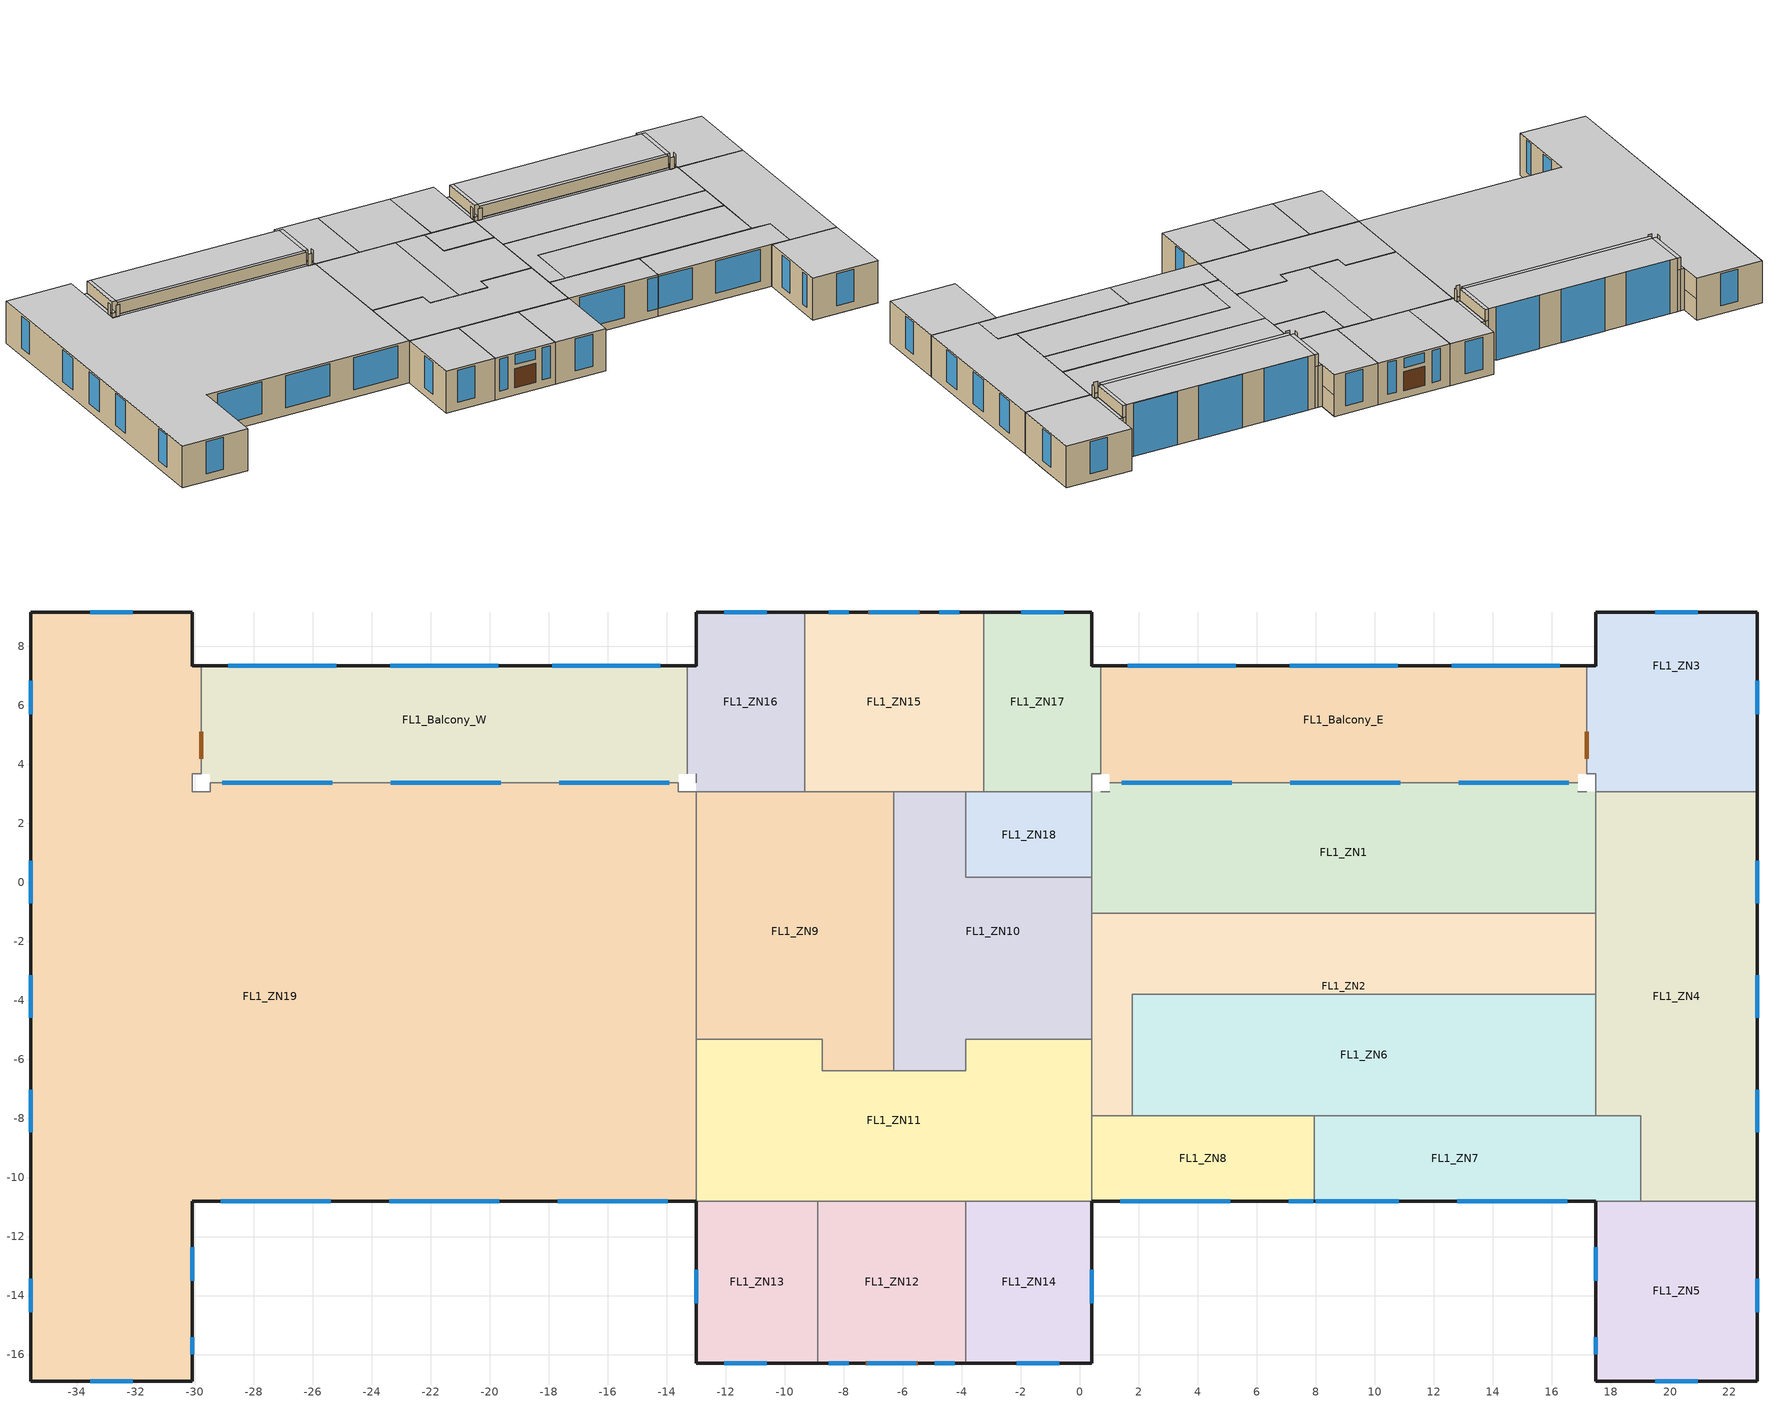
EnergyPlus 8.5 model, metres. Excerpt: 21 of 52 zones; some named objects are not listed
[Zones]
FL1_ZN19
 floor ground (Slab): -19.34,-10.8 -30.07,-10.8 -30.07,-16.9 -35.56,-16.9 -35.56,9.16 -30.07,9.16 -30.07,3.07 -19.34,3.07 z0; -29.77,3.68 -30.07,3.68 -30.07,7.34 -29.77,7.34 z0; -19.34,3.07 -29.46,3.07 -29.46,3.37 -19.34,3.37 z0; -13,-10.8 -19.34,-10.8 -19.34,3.07 -13,3.07 z0; -13.61,3.07 -19.34,3.07 -19.34,3.37 -13.61,3.37 z0
 wall outside (7): -30.07,7.33 -30.07,9.16 z0:1.73; -30.07,7.33 -30.07,9.16 z1.73:3.45; -30.07,9.16 -35.56,9.16 -35.56,-16.9 -30.07,-16.9 -30.07,-10.8 -13,-10.8 z0:3.45
 wall outside (9): -29.77,7.34 -30.07,7.34 z0:3.45
 wall to FL1_ZN19 (5): -29.77,3.07 -30.07,3.07 -30.07,3.37 z0:3.45
 wall to FL1_ZN19 (6): -30.07,3.37 -30.07,3.07 -29.77,3.07 z0:3.45
 wall to FL1_Balcony_W (5): -30.07,3.37 -30.07,3.68 / -13.31,3.07 -13.61,3.07 / -29.46,3.07 -29.77,3.07 / -29.77,3.68 -29.77,7.34 / -13.61,3.37 -29.46,3.37 z0:3.45
 wall to FL1_ZN11 (5): -13,-10.8 -13,-5.31 z0:3.45
 wall to FL1_ZN9 (5): -13,-5.31 -13,3.07 z0:3.45
 wall to FL1_ZN16 (5): -13,3.07 -13.31,3.07 z0:3.45
 wall to FL1_ZN19 (9): -30.07,3.68 -29.77,3.68 -30.07,3.68 / -29.46,3.37 -29.46,3.07 -29.46,3.37 z0:3.45
 wall to FL1_ZN16 (9): -13.61,3.07 -13.61,3.37 z0:3.45
 window (1003): -32.09,9.16 -33.54,9.16 z0.65:3.3
 window (1001): -35.56,-13.43 -35.56,-14.57 / -35.56,-7.03 -35.56,-8.47 / -35.56,-3.14 -35.56,-4.59 / -35.56,0.74 -35.56,-0.7 / -35.56,6.84 -35.56,5.7 / -33.54,-16.9 -32.09,-16.9 / -30.07,-15.99 -30.07,-15.41 / -30.07,-13.5 -30.07,-12.36 / -23.4,-10.8 -19.67,-10.8 / -29.12,-10.8 -25.39,-10.8 / -17.69,-10.8 -13.96,-10.8 z0.65:3.29
 window inside (1002): -25.34,3.37 -29.07,3.37 z0.7:3.36; -19.62,3.37 -23.35,3.37 / -13.91,3.37 -17.64,3.37 z0.7:3.34
 door inside (15): -29.77,4.19 -29.77,5.1 z0:2.28
 ceiling to FL1_Plenum (interior_ceiling): -35.56,-16.9 -30.07,-16.9 -30.07,-10.8 -13,-10.8 -13,3.07 -30.07,3.07 -30.07,9.16 -35.56,9.16 z3.45
 ceiling to FL1_Plenum (9): -30.07,3.68 -29.77,3.68 -29.77,7.34 -30.07,7.34 z3.45; -29.46,3.07 -13.61,3.07 -13.61,3.37 -29.46,3.37 z3.45
FL1_ZN16
 floor ground (Slab): -9.33,5.51 -11.91,5.51 -11.91,3.07 -13,3.07 -13,9.16 -9.33,9.16 z0; -13,3.68 -13.31,3.68 -13.31,7.34 -13,7.34 z0; -9.33,3.07 -11.91,3.07 -11.91,5.51 -9.33,5.51 z0
 wall outside (7): -9.33,9.16 -13,9.16 z0:3.45; -13,9.16 -13,7.33 z0:1.73; -13,9.16 -13,7.33 z1.73:3.45
 wall outside (9): -13,7.34 -13.31,7.34 z0:3.45
 wall to FL1_ZN15 (5): -9.33,3.07 -9.33,9.16 z0:3.45
 wall to FL1_Balcony_W (5): -13,3.68 -13,3.37 / -13.31,7.34 -13.31,3.68 z0:3.45
 wall to FL1_ZN9 (5): -13,3.07 -9.33,3.07 z0:3.45
 window (1003): -10.61,9.16 -12.05,9.16 z0.65:3.29
 ceiling to FL1_Plenum (interior_ceiling): -13,3.07 -9.33,3.07 -9.33,9.16 -13,9.16 z3.45
 ceiling to FL1_Plenum (9): -13.31,3.68 -13,3.68 -13,7.34 -13.31,7.34 z3.45
FL1_ZN15
 floor ground (Slab): -3.26,3.07 -8.25,3.07 -8.25,5.51 -9.33,5.51 -9.33,9.16 -3.26,9.16 z0; -8.25,3.07 -9.33,3.07 -9.33,5.51 -8.25,5.51 z0
 wall outside (7): -3.26,9.16 -9.33,9.16 z0:3.45
 wall to FL1_ZN17 (5): -3.26,3.07 -3.26,9.16 z0:3.45
 wall to FL1_ZN9 (5): -9.33,3.07 -6.3,3.07 z0:3.45
 wall to FL1_ZN10 (5): -6.3,3.07 -3.86,3.07 z0:3.45
 wall to FL1_ZN18 (5): -3.86,3.07 -3.26,3.07 z0:3.45
 window (1003): -7.82,9.16 -8.51,9.16 / -4.09,9.16 -4.77,9.16 z0.65:3.29; -5.46,9.16 -7.13,9.16 z2.51:3.29
 door (13): -5.42,9.16 -7.17,9.16 z0.61:2.17
 ceiling to FL1_Plenum (interior_ceiling): -9.33,3.07 -3.26,3.07 -3.26,9.16 -9.33,9.16 z3.45
FL1_ZN17
 floor ground (Slab): 0.41,3.07 -3.26,3.07 -3.26,9.16 0.41,9.16 z0; 0.71,3.68 0.41,3.68 0.41,7.34 0.71,7.34 z0
 wall outside (7): 0.41,7.33 0.41,9.16 z0:1.73; 0.41,7.33 0.41,9.16 z1.73:3.45; 0.41,9.16 -3.26,9.16 z0:3.45
 wall outside (9): 0.71,7.34 0.41,7.34 z0:3.45
 wall to FL1_ZN1 (5): 0.41,3.07 0.41,3.37 z0:3.45
 wall to FL1_Balcony_E (5): 0.41,3.37 0.41,3.68 / 0.71,3.68 0.71,7.34 z0:3.45
 wall to FL1_ZN18 (5): -3.26,3.07 0.41,3.07 z0:3.45
 wall to FL1_ZN1 (9): 0.41,3.68 0.71,3.68 z0:3.45
 window (1003): -0.55,9.16 -1.99,9.16 z0.65:3.29
 ceiling to FL1_Plenum (interior_ceiling): -3.26,3.07 0.41,3.07 0.41,9.16 -3.26,9.16 z3.45
 ceiling to FL1_Plenum (9): 0.41,3.68 0.71,3.68 0.71,7.34 0.41,7.34 z3.45
FL1_ZN3
 floor ground (Slab): 22.96,3.07 17.48,3.07 17.48,5.51 22.96,5.51 z0; 17.48,3.68 17.17,3.68 17.17,5.51 17.48,5.51 z0; 22.96,5.51 17.48,5.51 17.48,9.16 22.96,9.16 z0; 17.48,5.51 17.17,5.51 17.17,7.34 17.48,7.34 z0
 wall outside (7): 22.96,3.07 22.96,9.16 17.48,9.16 z0:3.45; 17.48,9.16 17.48,7.33 z0:1.73; 17.48,9.16 17.48,7.33 z1.73:3.45
 wall outside (9): 17.48,7.34 17.17,7.34 z0:3.45
 wall to FL1_ZN1 (5): 17.48,3.37 17.48,3.07 z0:3.45
 wall to FL1_Balcony_E (5): 17.48,3.68 17.48,3.37 / 17.17,7.34 17.17,3.68 z0:3.45
 wall to FL1_ZN4 (5): 17.48,3.07 22.96,3.07 z0:3.45
 wall to FL1_ZN1 (9): 17.17,3.68 17.48,3.68 z0:3.45
 window (1001): 22.96,5.7 22.96,6.84 z0.65:3.29
 window (1003): 20.94,9.16 19.5,9.16 z0.65:3.29
 door inside (15): 17.17,5.1 17.17,4.19 z0.05:2.29
 ceiling to FL1_Plenum (interior_ceiling): 17.48,3.07 22.96,3.07 22.96,9.16 17.48,9.16 z3.45
 ceiling to FL1_Plenum (9): 17.17,3.68 17.48,3.68 17.48,7.34 17.17,7.34 z3.45
FL1_ZN12
 floor ground (Slab): -3.86,-16.29 -8.89,-16.29 -8.89,-10.8 -3.86,-10.8 z0
 wall outside (7): -8.89,-16.29 -3.86,-16.29 z0:3.45
 wall to FL1_ZN13 (6): -8.89,-10.8 -8.89,-16.29 z0:3.45
 wall to FL1_ZN14 (5): -3.86,-16.29 -3.86,-10.8 z0:3.45
 wall to FL1_ZN11 (5): -3.86,-10.8 -8.89,-10.8 z0:3.45
 window (1001): -8.51,-16.29 -7.82,-16.29 / -4.92,-16.29 -4.24,-16.29 z0.65:3.29; -7.21,-16.29 -5.54,-16.29 z2.51:3.29
 door (13): -7.25,-16.29 -5.5,-16.29 z0.61:2.17
 ceiling to FL1_Plenum (interior_ceiling): -8.89,-16.29 -3.86,-16.29 -3.86,-10.8 -8.89,-10.8 z3.45
FL1_ZN14
 floor ground (Slab): 0.41,-16.29 -3.86,-16.29 -3.86,-10.8 0.41,-10.8 z0
 wall outside (7): -3.86,-16.29 0.41,-16.29 0.41,-10.8 z0:3.45
 wall to FL1_ZN11 (5): 0.41,-10.8 -3.86,-10.8 z0:3.45
 window (1001): 0.41,-14.26 0.41,-13.13 / -2.14,-16.29 -0.7,-16.29 z0.65:3.29
 ceiling to FL1_Plenum (interior_ceiling): -3.86,-16.29 0.41,-16.29 0.41,-10.8 -3.86,-10.8 z3.45
FL1_ZN11
 floor ground (Slab): 0.41,-10.8 -13,-10.8 -13,-5.31 -8.74,-5.31 -8.74,-6.38 -3.86,-6.38 -3.86,-5.31 0.41,-5.31 z0
 wall to FL1_ZN13 (6): -13,-10.8 -8.89,-10.8 z0:3.45
 wall to FL1_ZN8 (5): 0.41,-10.8 0.41,-7.9 z0:3.45
 wall to FL1_ZN2 (5): 0.41,-7.9 0.41,-5.31 z0:3.45
 wall to FL1_ZN10 (5): 0.41,-5.31 -3.86,-5.31 -3.86,-6.38 -6.3,-6.38 z0:3.45
 wall to FL1_ZN9 (5): -6.3,-6.38 -8.74,-6.38 -8.74,-5.31 -13,-5.31 z0:3.45
 ceiling to FL1_Plenum (interior_ceiling): -13,-10.8 0.41,-10.8 0.41,-5.31 -3.86,-5.31 -3.86,-6.38 -8.74,-6.38 -8.74,-5.31 -13,-5.31 z3.45
FL1_ZN7
 floor ground (Slab): 19,-10.8 17.48,-10.8 17.48,-7.9 19,-7.9 z0; 17.48,-10.8 7.95,-10.8 7.95,-7.9 17.48,-7.9 z0
 wall outside (7): 7.95,-10.8 17.48,-10.8 z0:3.45
 wall to FL1_ZN5 (6): 17.48,-10.8 19,-10.8 z0:3.45
 wall to FL1_ZN8 (6): 7.95,-7.9 7.95,-10.8 z0:3.45
 wall to FL1_ZN4 (5): 19,-10.8 19,-7.9 17.48,-7.9 z0:3.45
 wall to FL1_ZN6 (5): 17.48,-7.9 7.95,-7.9 z0:3.45
 window (1001): 12.79,-10.8 16.52,-10.8 / 7.99,-10.8 10.8,-10.8 z0.65:3.29
 ceiling to FL1_Plenum (interior_ceiling): 7.95,-10.8 19,-10.8 19,-7.9 7.95,-7.9 z3.45
FL1_ZN4
 floor ground (Slab): 22.96,-10.8 19,-10.8 19,-7.9 17.48,-7.9 17.48,3.07 22.96,3.07 z0
 wall outside (7): 22.96,-10.8 22.96,3.07 z0:3.45
 wall to FL1_ZN5 (6): 19,-10.8 22.96,-10.8 z0:3.45
 wall to FL1_ZN1 (5): 17.48,3.07 17.48,-1.05 z0:3.45
 wall to FL1_ZN2 (5): 17.48,-1.05 17.48,-3.79 z0:3.45
 wall to FL1_ZN6 (5): 17.48,-3.79 17.48,-7.9 z0:3.45
 window (1001): 22.96,-4.59 22.96,-3.14 / 22.96,-8.47 22.96,-7.03 / 22.96,-0.7 22.96,0.74 z0.65:3.29
 ceiling to FL1_Plenum (interior_ceiling): 19,-10.8 22.96,-10.8 22.96,3.07 17.48,3.07 17.48,-7.9 19,-7.9 z3.45
FL1_ZN9
 floor ground (Slab): -6.3,-6.38 -8.74,-6.38 -8.74,-5.31 -13,-5.31 -13,3.07 -6.3,3.07 z0
 wall to FL1_ZN10 (5): -6.3,-6.38 -6.3,3.07 z0:3.45
 ceiling to FL1_Plenum (interior_ceiling): -13,-5.31 -8.74,-5.31 -8.74,-6.38 -6.3,-6.38 -6.3,3.07 -13,3.07 z3.45
FL1_ZN10
 floor ground (Slab): 0.41,-5.31 -3.86,-5.31 -3.86,-6.38 -6.3,-6.38 -6.3,3.07 -3.86,3.07 -3.86,0.17 0.41,0.17 z0
 wall to FL1_ZN2 (5): 0.41,-5.31 0.41,-1.05 z0:3.45
 wall to FL1_ZN1 (5): 0.41,-1.05 0.41,0.17 z0:3.45
 wall to FL1_ZN18 (5): 0.41,0.17 -3.86,0.17 -3.86,3.07 z0:3.45
 ceiling to FL1_Plenum (interior_ceiling): -6.3,-6.38 -3.86,-6.38 -3.86,-5.31 0.41,-5.31 0.41,0.17 -3.86,0.17 -3.86,3.07 -6.3,3.07 z3.45
FL1_ZN2
 floor ground (Slab): 17.48,-2.42 0.41,-2.42 0.41,-1.05 17.48,-1.05 z0; 17.48,-3.79 1.78,-3.79 1.78,-7.9 0.41,-7.9 0.41,-2.42 17.48,-2.42 z0
 wall to FL1_ZN8 (6): 0.41,-7.9 1.78,-7.9 z0:3.45
 wall to FL1_ZN1 (5): 17.48,-1.05 0.41,-1.05 z0:3.45
 wall to FL1_ZN6 (5): 1.78,-7.9 1.78,-3.79 17.48,-3.79 z0:3.45
 ceiling to FL1_Plenum (interior_ceiling): 0.41,-7.9 1.78,-7.9 1.78,-3.79 17.48,-3.79 17.48,-1.05 0.41,-1.05 z3.45
FL1_ZN1
 floor ground (Slab): 17.48,-1.05 0.41,-1.05 0.41,3.07 17.48,3.07 z0; 16.87,3.07 1.02,3.07 1.02,3.37 16.87,3.37 z0
 wall to FL1_Balcony_E (5): 17.17,3.07 16.87,3.07 / 1.02,3.07 0.71,3.07 / 16.87,3.37 1.02,3.37 z0:3.45
 wall to FL1_ZN18 (5): 0.41,3.07 0.41,0.17 z0:3.45
 window inside (1002): 5.14,3.37 1.41,3.37 / 10.86,3.37 7.13,3.37 / 16.57,3.37 12.84,3.37 z0.7:3.34
 ceiling to FL1_Plenum (interior_ceiling): 0.41,-1.05 17.48,-1.05 17.48,3.07 0.41,3.07 z3.45
 ceiling to FL1_Plenum (9): 1.02,3.07 16.87,3.07 16.87,3.37 1.02,3.37 z3.45
FL1_ZN18
 floor ground (Slab): 0.41,0.17 -3.86,0.17 -3.86,3.07 0.41,3.07 z0
 ceiling to FL1_Plenum (interior_ceiling): -3.86,0.17 0.41,0.17 0.41,3.07 -3.86,3.07 z3.45
FL1_ZN13
 floor ground (Slab): -8.89,-16.29 -13,-16.29 -13,-10.8 -8.89,-10.8 z0
 wall outside (7): -13,-10.8 -13,-16.29 -8.89,-16.29 z0:3.45
 window (1001): -13,-13.13 -13,-14.26 / -12.05,-16.29 -10.61,-16.29 z0.65:3.29
 ceiling to FL1_Plenum (interior_ceiling): -13,-16.29 -8.89,-16.29 -8.89,-10.8 -13,-10.8 z3.45
FL1_ZN5
 floor ground (Slab): 22.96,-16.9 17.48,-16.9 17.48,-10.8 22.96,-10.8 z0
 wall outside (7): 17.48,-10.8 17.48,-16.9 22.96,-16.9 22.96,-10.8 z0:3.45
 window (1001): 22.96,-14.57 22.96,-13.43 / 17.48,-15.41 17.48,-15.99 / 17.48,-12.36 17.48,-13.5 / 19.5,-16.9 20.94,-16.9 z0.65:3.29
 ceiling to FL1_Plenum (interior_ceiling): 17.48,-16.9 22.96,-16.9 22.96,-10.8 17.48,-10.8 z3.45
FL1_ZN8
 floor ground (Slab): 7.95,-10.8 0.41,-10.8 0.41,-7.9 7.95,-7.9 z0
 wall outside (7): 0.41,-10.8 7.95,-10.8 z0:3.45
 wall to FL1_ZN6 (5): 7.95,-7.9 1.78,-7.9 z0:3.45
 window (1001): 1.36,-10.8 5.09,-10.8 / 7.08,-10.8 7.91,-10.8 z0.65:3.29
 ceiling to FL1_Plenum (interior_ceiling): 0.41,-10.8 7.95,-10.8 7.95,-7.9 0.41,-7.9 z3.45
FL1_ZN6
 floor ground (Slab): 17.48,-7.9 1.78,-7.9 1.78,-3.79 17.48,-3.79 z0
 ceiling to FL1_Plenum (interior_ceiling): 1.78,-7.9 17.48,-7.9 17.48,-3.79 1.78,-3.79 z3.45
FL1_Balcony_W
 floor ground (11): -13.61,3.68 -29.46,3.68 -29.46,7.34 -13.61,7.34 z0
 floor ground (9): -13.31,3.68 -13.61,3.68 -13.61,7.34 -13.31,7.34 z0; -13.31,3.68 -13.61,3.68 -13.61,7.34 -13.31,7.34 z0; -13.31,3.68 -13.61,3.68 -13.61,7.34 -13.31,7.34 z0; -29.46,3.68 -29.77,3.68 -29.77,7.34 -29.46,7.34 z0; -29.46,3.68 -29.77,3.68 -29.77,7.34 -29.46,7.34 z0; -29.46,3.68 -29.77,3.68 -29.77,7.34 -29.46,7.34 z0; -13.61,3.37 -29.46,3.37 -29.46,3.68 -13.61,3.68 z0; -13.61,3.37 -29.46,3.37 -29.46,3.68 -13.61,3.68 z0; -13.61,3.37 -29.46,3.37 -29.46,3.68 -13.61,3.68 z0
 floor to FL1_Balcony_W (9): -13.31,3.68 -13.61,3.68 -13.61,7.34 -13.31,7.34 z3.45; -13.31,3.68 -13.61,3.68 -13.61,7.34 -13.31,7.34 z3.45; -29.46,3.68 -29.77,3.68 -29.77,7.34 -29.46,7.34 z3.45; -29.46,3.68 -29.77,3.68 -29.77,7.34 -29.46,7.34 z3.45; -13.61,3.37 -29.46,3.37 -29.46,3.68 -13.61,3.68 z3.45; -13.61,3.37 -29.46,3.37 -29.46,3.68 -13.61,3.68 z3.45
 wall outside (7): -13.61,7.34 -29.46,7.34 z0:4.42
 wall outside (9): -13.31,7.34 -13.61,7.34 / -29.46,7.34 -29.77,7.34 z0:3.45; -13.31,7.34 -13.61,7.34 / -29.46,7.34 -29.77,7.34 z3.45:4.42
 wall to FL1_Plenum (6): -30.07,3.68 -30.07,3.37 / -13,3.37 -13,3.68 / -13.61,3.07 -13.31,3.07 / -29.77,3.07 -29.46,3.07 / -29.77,7.34 -29.77,3.68 / -13.31,3.68 -13.31,7.34 / -29.46,3.37 -13.61,3.37 z3.45:4.42
 window (1003): -14.22,7.34 -17.88,7.34 / -19.71,7.34 -23.36,7.34 / -25.2,7.34 -28.85,7.34 z0:4.42
 ceiling to FL2_Balcony_W (20): -29.46,3.68 -13.61,3.68 -13.61,7.34 -29.46,7.34 z4.42
 ceiling to FL2_Balcony_W (9): -13.61,3.68 -13.31,3.68 -13.31,7.34 -13.61,7.34 z4.42; -29.77,3.68 -29.46,3.68 -29.46,7.34 -29.77,7.34 z4.42; -29.46,3.37 -13.61,3.37 -13.61,3.68 -29.46,3.68 z4.42
FL1_Balcony_E
 floor ground (11): 16.87,3.68 1.02,3.68 1.02,7.34 16.87,7.34 z0
 floor ground (9): 17.17,3.68 16.87,3.68 16.87,7.34 17.17,7.34 z0; 17.17,3.68 16.87,3.68 16.87,7.34 17.17,7.34 z0; 17.17,3.68 16.87,3.68 16.87,7.34 17.17,7.34 z0; 1.02,3.68 0.71,3.68 0.71,7.34 1.02,7.34 z0; 1.02,3.68 0.71,3.68 0.71,7.34 1.02,7.34 z0; 1.02,3.68 0.71,3.68 0.71,7.34 1.02,7.34 z0; 16.87,3.37 1.02,3.37 1.02,3.68 16.87,3.68 z0; 16.87,3.37 1.02,3.37 1.02,3.68 16.87,3.68 z0; 16.87,3.37 1.02,3.37 1.02,3.68 16.87,3.68 z0
 floor to FL1_Balcony_E (9): 17.17,3.68 16.87,3.68 16.87,7.34 17.17,7.34 z3.45; 17.17,3.68 16.87,3.68 16.87,7.34 17.17,7.34 z3.45; 1.02,3.68 0.71,3.68 0.71,7.34 1.02,7.34 z3.45; 1.02,3.68 0.71,3.68 0.71,7.34 1.02,7.34 z3.45; 16.87,3.37 1.02,3.37 1.02,3.68 16.87,3.68 z3.45; 16.87,3.37 1.02,3.37 1.02,3.68 16.87,3.68 z3.45
 wall outside (7): 16.87,7.34 1.02,7.34 z0:4.42
 wall outside (9): 17.17,7.34 16.87,7.34 / 1.02,7.34 0.71,7.34 z0:3.45; 17.17,7.34 16.87,7.34 / 1.02,7.34 0.71,7.34 z3.45:4.42
 wall to FL1_Plenum (6): 17.48,3.37 17.48,3.68 / 16.87,3.07 17.17,3.07 / 0.71,3.07 1.02,3.07 / 0.41,3.68 0.41,3.37 / 17.17,3.68 17.17,7.34 / 1.02,3.37 16.87,3.37 / 0.71,7.34 0.71,3.68 z3.45:4.42
 window (1003): 16.26,7.34 12.6,7.34 / 10.77,7.34 7.12,7.34 / 5.28,7.34 1.63,7.34 z0:4.42
 ceiling to FL2_Balcony_E (20): 1.02,3.68 16.87,3.68 16.87,7.34 1.02,7.34 z4.42
 ceiling to FL2_Balcony_E (9): 16.87,3.68 17.17,3.68 17.17,7.34 16.87,7.34 z4.42; 0.71,3.68 1.02,3.68 1.02,7.34 0.71,7.34 z4.42; 1.02,3.37 16.87,3.37 16.87,3.68 1.02,3.68 z4.42
[Building]
BLDG26: North Axis {deg}=0; Terrain=Suburbs; Loads Convergence Tolerance Value=0.04; Temperature Convergence Tolerance Value {deltaC}=0.4; Solar Distribution=MinimalShadowing; Maximum Number of Warmup Days=25; Minimum Number of Warmup Days=6
[Site:Location]
Chicago Ohare Intl Ap_IL_USA Design_Conditions: Latitude {deg}=41.98; Longitude {deg}=-87.92; Time Zone {hr}=-6; Elevation {m}=201
[SizingPeriod:DesignDay] Day of Month=21; Dry-Bulb Temperature Range Modifier Type=DefaultMultipliers; Humidity Condition Type=Wetbulb; Barometric Pressure {Pa}=98934; Rain Indicator=No; Snow Indicator=No; Daylight Saving Time Indicator=No
Name | Month | Day Type | Maximum Dry-Bulb Temperature {C} | Daily Dry-Bulb Temperature Range {deltaC} | Wetbulb or DewPoint at Maximum Dry-Bulb {C} | Wind Speed {m/s} | Wind Direction {deg} | Solar Model Indicator | Sky Clearness | ASHRAE Clear Sky Optical Depth for Beam Irradiance (taub) | ASHRAE Clear Sky Optical Depth for Diffuse Irradiance (taud)
Chicago Ohare Intl Ap Ann Htg 99.6% Condns DB | 1 | WinterDesignDay | -20 | 0 | -20 | 4.9 | 270 | ASHRAEClearSky | 0
Chicago Ohare Intl Ap Ann Clg .4% Condns DB=>MWB | 7 | SummerDesignDay | 33.3 | 10.5 | 23.7 | 5.2 | 230 | ASHRAETau |  | 0.455 | 2.05
[Site:GroundTemperature:BuildingSurface]
19.527, 19.502, 19.536, 19.598, 20.002, 21.64, 22.225, 22.375, 21.449, 20.121, 19.802, 19.633
[Site:GroundReflectance]
0.2, 0.2, 0.2, 0.2, 0.2, 0.2, 0.2, 0.2, 0.2, 0.2, 0.2, 0.2
[Site:GroundReflectance:SnowModifier]
1, 1
[Material] Thermal Absorptance=0.9
Name | Roughness | Thickness {m} | Conductivity {W/m-K} | Density {kg/m3} | Specific Heat {J/kg-K} | Solar Absorptance | Visible Absorptance
3_2_7 | Rough | 0.1 | 1.4 | 2100 | 840 | 0.6 | 0.6
5_1_27 | Rough | 0.0159 | 0.25 | 900 | 1000 | 0.5 | 0.5
5_2_10001 | VeryRough | 0.0921 | 0.03 | 24.8 | 1000 | 0.7 | 0.7
11_1_17 | Rough | 0.025 | 0.5 | 1300 | 1000 | 0.7 | 0.7
11_2_111 | Rough | 0.102 | 0.04 | 30 | 840 | 0.6 | 0.6
11_3_34 | Rough | 0.005 | 0.14 | 650 | 1200 | 0.78 | 0.78
13_1_108 | Rough | 0.035 | 0.19 | 700 | 2390 | 0.5 | 0.5
Std Wood 6inch | MediumSmooth | 0.15 | 0.12 | 540 | 1210 | 0.7 | 0.7
1IN Stucco | Smooth | 0.0253 | 0.6918 | 1858 | 837 | 0.7 | 0.7
8IN CONCRETE HW | Rough | 0.2032 | 1.311 | 2240 | 836.8 | 0.7 | 0.7
1/2IN Gypsum | Smooth | 0.0127 | 0.16 | 784.9 | 830 | 0.7 | 0.7
HW Concrete | Rough | 0.1016 | 1.311 | 2240 | 836.8 | 0.7 | 0.7
Mass NonRes Wall Insulation | MediumRough | 0.0562 | 0.058 | 265 | 836.8 | 0.7 | 0.7
AC02 Acoustic Ceiling | MediumSmooth | 0.0127 | 0.057 | 288 | 1339 | 0.7 | 0.2
[Material:NoMass] Thermal Resistance {m2-K/W}=0.2165; Thermal Absorptance=0.9; Solar Absorptance=0.7
Name | Roughness | Visible Absorptance
20_RVAL_1 | Rough | 0.7
CP02 Carpet Pad | VeryRough | 0.8
[WindowMaterial:SimpleGlazingSystem]
Win1980-Chicago: U-Factor {W/m2-K}=3.35002; Solar Heat Gain Coefficient=0.435
[WindowMaterial:Glazing]
38: Optical Data Type=SpectralAverage; Thickness {m}=0.003; Solar Transmittance at Normal Incidence=0.74; Front Side Solar Reflectance at Normal Incidence=0.09; Back Side Solar Reflectance at Normal Incidence=0.1; Visible Transmittance at Normal Incidence=0.82; Front Side Visible Reflectance at Normal Incidence=0.11; Back Side Visible Reflectance at Normal Incidence=0.12; Infrared Transmittance at Normal Incidence=0; Front Side Infrared Hemispherical Emissivity=0.84; Back Side Infrared Hemispherical Emissivity=0.2; Conductivity {W/m-K}=0.9; Dirt Correction Factor for Solar and Visible Transmittance=1
[Construction]
interior_ceiling: AC02 Acoustic Ceiling
5; 6: 5_1_27, 5_2_10001, 5_1_27
7; 9: 1IN Stucco, 8IN Concrete HW, Mass NonRes Wall Insulation, 1/2IN Gypsum
11: 11_1_17, 11_2_111, 11_3_34
13; 15: 13_1_108
20: 20_RVAL_1, 3_2_7
1001; 1003: Win1980-Chicago
1002: 38
InteriorFurnishings: Std Wood 6inch
Slab: HW Concrete, CP02 Carpet Pad
[WindowProperty:FrameAndDivider] Frame Width {m}=0.04; Frame Outside Projection {m}=0; Frame Inside Projection {m}=0; Ratio of Frame-Edge Glass Conductance to Center-Of-Glass Conductance=1; Divider Type=DividedLite; Divider Width {m}=0.02; Number of Horizontal Dividers=1; Divider Outside Projection {m}=0; Divider Inside Projection {m}=0; Ratio of Divider-Edge Glass Conductance to Center-Of-Glass Conductance=1; Inside Sill Depth {m}=0; Inside Reveal Depth {m}=0
Name | Frame Conductance {W/m2-K} | Frame Solar Absorptance | Frame Visible Absorptance | Frame Thermal Hemispherical Emissivity | Number of Vertical Dividers | Divider Conductance {W/m2-K} | Divider Solar Absorptance | Divider Visible Absorptance | Divider Thermal Hemispherical Emissivity | Outside Reveal Solar Absorptance | Inside Sill Solar Absorptance | Inside Reveal Solar Absorptance
5 | 500 | 0.3 | 0.3 | 0.3 | 1 | 500 | 0.3 | 0.3 | 0.3 | 0.3 | 0.3 | 0.3
6 | 500 | 0.3 | 0.3 | 0.3 | 2 | 500 | 0.3 | 0.3 | 0.3 | 0.3 | 0.3 | 0.3
7 | 9.5 | 0.5 | 0.5 | 0.9 | 2 | 9.5 | 0.5 | 0.5 | 0.9 | 0.5 | 0.5 | 0.5
9 | 9.5 | 0.5 | 0.5 | 0.9 | 0 | 9.5 | 0.5 | 0.5 | 0.9 | 0.5 | 0.5 | 0.5
[Zone] Type=1; Multiplier=1; Floor Area {m2}=autocalculate; Zone Inside Convection Algorithm=TARP
Name | Volume {m3}
FL1_ZN19 | 1331.763
FL1_ZN16 | 81.2493
FL1_ZN15 | 127.617
FL1_ZN17 | 81.163
FL1_ZN3 | 119.3482
FL1_ZN13 | 77.9617
FL1_ZN12 | 95.2865
FL1_ZN14 | 80.8491
FL1_ZN5 | 115.4988
FL1_ZN11 | 236.1308
FL1_ZN8 | 75.4351
FL1_ZN7 | 110.4858
FL1_ZN4 | 247.5202
FL1_ZN9 | 203.0853
FL1_ZN10 | 160.4149
FL1_ZN2 | 181.1887
FL1_ZN6 | 223.057
FL1_ZN1 | 259.2292
FL1_ZN18 | 42.6704
FL1_Balcony_E; FL1_Balcony_W | 399.7997
[InternalMass] Construction=InteriorFurnishings
Name | Zone | Surface Area {m2}
FL1_ZN1_Furn | FL1_ZN1 | 49.16
FL1_ZN2_Furn | FL1_ZN2 | 36.73
FL1_ZN3_Furn | FL1_ZN3 | 23.41
FL1_ZN4_Furn | FL1_ZN4 | 50.17
FL1_ZN5_Furn | FL1_ZN5 | 23.41
FL1_ZN6_Furn | FL1_ZN6 | 45.21
FL1_ZN7_Furn | FL1_ZN7 | 22.4
FL1_ZN8_Furn | FL1_ZN8 | 15.29
FL1_ZN9_Furn | FL1_ZN9 | 41.17
FL1_ZN10_Furn | FL1_ZN10 | 32.52
FL1_ZN11_Furn | FL1_ZN11 | 47.86
FL1_ZN12_Furn | FL1_ZN12 | 19.31
FL1_ZN13_Furn | FL1_ZN13 | 15.8
FL1_ZN14_Furn | FL1_ZN14 | 16.39
FL1_ZN15_Furn | FL1_ZN15 | 25.87
FL1_ZN19_Furn | FL1_ZN19 | 265.79
[People] Number of People Calculation Method=People; Fraction Radiant=0.3; Sensible Heat Fraction=autocalculate; Activity Level Schedule=OfficeActSchd; Enable ASHRAE 55 Comfort Warnings=No; Mean Radiant Temperature Calculation Type=ZoneAveraged
Name | Zone or ZoneList | Number of People Schedule | Number of People
FL1_ZN1_People | FL1_ZN1 | Zone_occ_SCH_FL1_ZN1 | 4
FL1_ZN2_People | FL1_ZN2 | Zone_occ_SCH_FL1_ZN2 | 4
FL1_ZN3_People | FL1_ZN3 | Zone_occ_SCH_FL1_ZN3 | 2
FL1_ZN4_People | FL1_ZN4 | Zone_occ_SCH_FL1_ZN4 | 3
FL1_ZN5_People | FL1_ZN5 | Zone_occ_SCH_FL1_ZN5 | 2
FL1_ZN6_People | FL1_ZN6 | Zone_occ_SCH_FL1_ZN6 | 4
FL1_ZN7_People | FL1_ZN7 | Zone_occ_SCH_FL1_ZN7 | 3
FL1_ZN8_People | FL1_ZN8 | Zone_occ_SCH_FL1_ZN8 | 2
FL1_ZN9_People | FL1_ZN9 | Zone_occ_SCH_FL1_ZN9 | 1
FL1_ZN10_People | FL1_ZN10 | Zone_occ_SCH_FL1_ZN10 | 1
FL1_ZN11_People | FL1_ZN11 | Zone_occ_SCH_FL1_ZN11 | 1
FL1_ZN12_People | FL1_ZN12 | Zone_occ_SCH_FL1_ZN12 | 1
FL1_ZN13_People | FL1_ZN13 | Zone_occ_SCH_FL1_ZN13 | 1
FL1_ZN14_People | FL1_ZN14 | Zone_occ_SCH_FL1_ZN14 | 1
FL1_ZN15_People | FL1_ZN15 | Zone_occ_SCH_FL1_ZN15 | 2
[Lights] Design Level Calculation Method=Watts/Area; Lighting Level {W}=400; Watts per Zone Floor Area {W/m2}=18.5; Return Air Fraction=0; Fraction Radiant=0.3; Fraction Visible=0.1; Fraction Replaceable=1; Return Air Fraction Calculated from Plenum Temperature=No
Name | Zone or ZoneList | Schedule
FL1_ZN9_light | FL1_ZN9 | Zone_light_SCH_FL1_ZN9
FL1_ZN10_light | FL1_ZN10 | Zone_light_SCH_FL1_ZN10
FL1_ZN11_light | FL1_ZN11 | Zone_light_SCH_FL1_ZN11
FL1_ZN12_light | FL1_ZN12 | Zone_light_SCH_FL1_ZN12
FL1_ZN13_light | FL1_ZN13 | Zone_light_SCH_FL1_ZN13
FL1_ZN14_light | FL1_ZN14 | Zone_light_SCH_FL1_ZN14
FL1_ZN1_light | FL1_ZN1 | Zone_light_SCH_FL1_ZN1
FL1_ZN2_light | FL1_ZN2 | Zone_light_SCH_FL1_ZN2
FL1_ZN6_light | FL1_ZN6 | Zone_light_SCH_FL1_ZN6
FL1_ZN3_light | FL1_ZN3 | Zone_light_SCH_FL1_ZN3
FL1_ZN5_light | FL1_ZN5 | Zone_light_SCH_FL1_ZN5
FL1_ZN8_light | FL1_ZN8 | Zone_light_SCH_FL1_ZN8
FL1_ZN15_light | FL1_ZN15 | Zone_light_SCH_FL1_ZN15
FL1_ZN4_light | FL1_ZN4 | Zone_light_SCH_FL1_ZN4
FL1_ZN7_light | FL1_ZN7 | Zone_light_SCH_FL1_ZN7
[ElectricEquipment] Design Level Calculation Method=Watts/Area; Fraction Latent=0; Fraction Radiant=0.3; Fraction Lost=0
Name | Zone or ZoneList | Schedule | Watts per Zone Floor Area {W/m2}
FL1_ZN1_Eq | FL1_ZN1 | OfficeEquSch | 14.5
FL1_ZN2_Eq | FL1_ZN2 | OfficeEquSch | 14.5
FL1_ZN3_Eq | FL1_ZN3 | LougEquSch | 30
FL1_ZN4_Eq | FL1_ZN4 | OfficeEquSch | 14.5
FL1_ZN5_Eq | FL1_ZN5 | OfficeEquSch | 14
FL1_ZN6_Eq | FL1_ZN6 | OfficeEquSch | 14
FL1_ZN7_Eq | FL1_ZN7 | OfficeEquSch | 14
FL1_ZN8_Eq | FL1_ZN8 | OfficeEquSch | 14
FL1_ZN9_Eq | FL1_ZN9 | OfficeEquSch | 14
FL1_ZN10_Eq | FL1_ZN10 | OfficeEquSch | 14
FL1_ZN11_Eq | FL1_ZN11 | OfficeEquSch | 14
FL1_ZN12_Eq | FL1_ZN12 | OfficeEquSch | 20
FL1_ZN13_Eq | FL1_ZN13 | OfficeEquSch | 14
FL1_ZN14_Eq | FL1_ZN14 | OfficeEquSch | 14
FL1_ZN15_Eq | FL1_ZN15 | OfficeEquSch | 14
[Daylighting:Controls] Total Daylighting Reference Points=1; Z-Coordinate of First Reference Point {m}=2.679384; Z-Coordinate of Second Reference Point {m}=0.8; Fraction of Zone Controlled by First Reference Point=1; Illuminance Setpoint at First Reference Point {lux}=500; Illuminance Setpoint at Second Reference Point {lux}=500; Lighting Control Type=1; Maximum Allowable Discomfort Glare Index=22; Minimum Input Power Fraction for Continuous Dimming Control=0.3; Minimum Light Output Fraction for Continuous Dimming Control=0.2; Number of Stepped Control Steps=1; Probability Lighting will be Reset When Needed in Manual Stepped Control=1; Availability Schedule=Off
Name | X-Coordinate of First Reference Point {m} | Y-Coordinate of First Reference Point {m} | Glare Calculation Azimuth Angle of View Direction Clockwise from Zone y-Axis {deg}
FL1_ZN1 | 8.942 | 0.325414 | 90
FL1_ZN3 | 20.2196 | 3.88141 | 180
FL1_ZN4 | 19.3052 | -3.86559 | 180
FL1_ZN5 | 20.2196 | -12.8318 | 0
FL1_ZN7 | 12.7139 | -8.86939 | 90
FL1_ZN8 | 4.1795 | -8.86939 | 90
FL1_ZN12 | -6.3742 | -12.6286 | 90
FL1_ZN13 | -10.2604 | -12.6286 | 90
FL1_ZN14 | -2.4372 | -12.6286 | 270
FL1_ZN15 | -6.29595 | 5.10061 | 90
[ZoneInfiltration:DesignFlowRate] Temperature Term Coefficient=0; Velocity Squared Term Coefficient=0
Name | Zone or ZoneList | Schedule | Design Flow Rate Calculation Method | Design Flow Rate {m3/s} | Constant Term Coefficient | Velocity Term Coefficient | Air Changes per Hour {1/hr}
15253 Infiltration | FL1_ZN19 | On | Flow/zone | 0.258954 | 1 | 0
15265 Infiltration | FL1_ZN16 | On | Flow/zone | 0.015798 | 1 | 0
15272 Infiltration | FL1_ZN15 | On | Flow/zone | 0.024814 | 1 | 0
15281 Infiltration | FL1_ZN17 | On | Flow/zone | 0.015782 | 1 | 0
15288 Infiltration | FL1_ZN3 | On | Flow/zone | 0.023207 | 1 | 0
15295 Infiltration | FL1_ZN13 | On | Flow/zone | 0.015159 | 1 | 0
15302 Infiltration | FL1_ZN12 | On | Flow/zone | 0.018528 | 1 | 0
15309 Infiltration | FL1_ZN14 | On | Flow/zone | 0.015721 | 1 | 0
15316 Infiltration | FL1_ZN5 | On | Flow/zone | 0.022458 | 1 | 0
15324 Infiltration | FL1_ZN11 | Off | Flow/zone | 0.045914 | 1 | 0
15339 Infiltration | FL1_ZN8 | On | Flow/zone | 0.014668 | 1 | 0
15347 Infiltration | FL1_ZN7 | On | Flow/zone | 0.021483 | 1 | 0
15356 Infiltration | FL1_ZN4 | On | Flow/zone | 0.048129 | 1 | 0
15367 Infiltration | FL1_ZN9 | Off | Flow/zone | 0.039489 | 1 | 0
15377 Infiltration | FL1_ZN10 | Off | Flow/zone | 0.031192 | 1 | 0
15389 Infiltration | FL1_ZN2 | Off | Flow/zone | 0.035231 | 1 | 0
15399 Infiltration | FL1_ZN6 | Off | Flow/zone | 0.043372 | 1 | 0
15407 Infiltration | FL1_ZN1 | On | Flow/zone | 0.050406 | 1 | 0
15415 Infiltration | FL1_ZN18 | Off | Flow/zone | 0.008297 | 1 | 0
6761 Infiltration | FL1_Balcony_E | On | Flow/zone | 0.077739 | 1 | 0
9112 Infiltration | FL1_Balcony_W | On | Flow/zone | 0.077739 | 1 | 0
FL1_ZN12_Window_Ventilation | FL1_ZN12 | Zone_infil_SCH_FL1_ZN12 | AirChanges/Hour |  | 0 | 0.224 | 5
FL1_ZN13_Window_Ventilation | FL1_ZN13 | Zone_infil_SCH_FL1_ZN13 | AirChanges/Hour |  | 0 | 0.224 | 5
FL1_ZN14_Window_Ventilation | FL1_ZN14 | Zone_infil_SCH_FL1_ZN14 | AirChanges/Hour |  | 0 | 0.224 | 5
FL1_ZN1_Window_Ventilation | FL1_ZN1 | Zone_infil_SCH_FL1_ZN1 | AirChanges/Hour |  | 0 | 0.224 | 5
FL1_ZN3_Window_Ventilation | FL1_ZN3 | Zone_infil_SCH_FL1_ZN3 | AirChanges/Hour |  | 0 | 0.224 | 5
FL1_ZN5_Window_Ventilation | FL1_ZN5 | Zone_infil_SCH_FL1_ZN5 | AirChanges/Hour |  | 0 | 0.224 | 5
FL1_ZN8_Window_Ventilation | FL1_ZN8 | Zone_infil_SCH_FL1_ZN8 | AirChanges/Hour |  | 0 | 0.224 | 5
FL1_ZN15_Window_Ventilation | FL1_ZN15 | Zone_infil_SCH_FL1_ZN15 | AirChanges/Hour |  | 0 | 0.224 | 5
FL1_ZN4_Window_Ventilation | FL1_ZN4 | Zone_infil_SCH_FL1_ZN4 | AirChanges/Hour |  | 0 | 0.224 | 5
FL1_ZN7_Window_Ventilation | FL1_ZN7 | Zone_infil_SCH_FL1_ZN7 | AirChanges/Hour |  | 0 | 0.224 | 5
[HVACTemplate:Zone:IdealLoadsAirSystem] Maximum Heating Supply Air Temperature {C}=99; Minimum Cooling Supply Air Temperature {C}=2; Maximum Heating Supply Air Humidity Ratio {kgWater/kgDryAir}=0.0156; Minimum Cooling Supply Air Humidity Ratio {kgWater/kgDryAir}=0.0077; Heating Limit=NoLimit; Cooling Limit=NoLimit; Dehumidification Control Type=ConstantSensibleHeatRatio; Cooling Sensible Heat Ratio=0.7; Humidification Control Type=None; Outdoor Air Method=Flow/Zone; Demand Controlled Ventilation Type=None; Outdoor Air Economizer Type=NoEconomizer; Heat Recovery Type=None; Sensible Heat Recovery Effectiveness=0.7; Latent Heat Recovery Effectiveness=0.65
Name | System Availability Schedule | Heating Availability Schedule | Cooling Availability Schedule | Outdoor Air Flow Rate per Zone {m3/s}
FL1_ZN1 | PTHP_SCH_FL1_ZN1 | PTHP_SCH_FL1_ZN1 | PTHP_SCH_FL1_ZN1 | 0.076
FL1_ZN2 | PTHP_SCH_FL1_ZN2 | PTHP_SCH_FL1_ZN2 | PTHP_SCH_FL1_ZN2 | 0.076
FL1_ZN3 | PTHP_SCH_FL1_ZN3 | PTHP_SCH_FL1_ZN3 | PTHP_SCH_FL1_ZN3 | 0.038
FL1_ZN4 | PTHP_SCH_FL1_ZN4 | PTHP_SCH_FL1_ZN4 | PTHP_SCH_FL1_ZN4 | 0.057
FL1_ZN5 | PTHP_SCH_FL1_ZN5 | PTHP_SCH_FL1_ZN5 | PTHP_SCH_FL1_ZN5 | 0.038
FL1_ZN6 | PTHP_SCH_FL1_ZN6 | PTHP_SCH_FL1_ZN6 | PTHP_SCH_FL1_ZN6 | 0.076
FL1_ZN7 | PTHP_SCH_FL1_ZN7 | PTHP_SCH_FL1_ZN7 | PTHP_SCH_FL1_ZN7 | 0.057
FL1_ZN8 | PTHP_SCH_FL1_ZN8 | PTHP_SCH_FL1_ZN8 | PTHP_SCH_FL1_ZN8 | 0.038
FL1_ZN9 | PTHP_SCH_FL1_ZN9 | PTHP_SCH_FL1_ZN9 | PTHP_SCH_FL1_ZN9 | 0.024
FL1_ZN10 | PTHP_SCH_FL1_ZN10 | PTHP_SCH_FL1_ZN10 | PTHP_SCH_FL1_ZN10 | 0.024
FL1_ZN11 | PTHP_SCH_FL1_ZN11 | PTHP_SCH_FL1_ZN11 | PTHP_SCH_FL1_ZN11 | 0.024
FL1_ZN12 | PTHP_SCH_FL1_ZN12 | PTHP_SCH_FL1_ZN12 | PTHP_SCH_FL1_ZN12 | 0.024
FL1_ZN13 | PTHP_SCH_FL1_ZN13 | PTHP_SCH_FL1_ZN13 | PTHP_SCH_FL1_ZN13 | 0.024
FL1_ZN14 | PTHP_SCH_FL1_ZN14 | PTHP_SCH_FL1_ZN14 | PTHP_SCH_FL1_ZN14 | 0.024
FL1_ZN15 | PTHP_SCH_FL1_ZN15 | PTHP_SCH_FL1_ZN15 | PTHP_SCH_FL1_ZN15 | 0.047
[ZoneControl:Thermostat] Control Type Schedule=Zone Control Type Sched
Name | Zone or ZoneList | Control 1
FL1_ZN1_Thermostat | FL1_ZN1 | Dual Setpoint - Zone FL1_ZN1
FL1_ZN2_Thermostat | FL1_ZN2 | Dual Setpoint - Zone FL1_ZN2
FL1_ZN3_Thermostat | FL1_ZN3 | Dual Setpoint - Zone FL1_ZN3
FL1_ZN4_Thermostat | FL1_ZN4 | Dual Setpoint - Zone FL1_ZN4
FL1_ZN5_Thermostat | FL1_ZN5 | Dual Setpoint - Zone FL1_ZN5
FL1_ZN6_Thermostat | FL1_ZN6 | Dual Setpoint - Zone FL1_ZN6
FL1_ZN7_Thermostat | FL1_ZN7 | Dual Setpoint - Zone FL1_ZN7
FL1_ZN8_Thermostat | FL1_ZN8 | Dual Setpoint - Zone FL1_ZN8
FL1_ZN9_Thermostat | FL1_ZN9 | Dual Setpoint - Zone FL1_ZN9
FL1_ZN10_Thermostat | FL1_ZN10 | Dual Setpoint - Zone FL1_ZN10
FL1_ZN11_Thermostat | FL1_ZN11 | Dual Setpoint - Zone FL1_ZN11
FL1_ZN12_Thermostat | FL1_ZN12 | Dual Setpoint - Zone FL1_ZN12
FL1_ZN13_Thermostat | FL1_ZN13 | Dual Setpoint - Zone FL1_ZN13
FL1_ZN14_Thermostat | FL1_ZN14 | Dual Setpoint - Zone FL1_ZN14
FL1_ZN15_Thermostat | FL1_ZN15 | Dual Setpoint - Zone FL1_ZN15
[ThermostatSetpoint:DualSetpoint] Heating Setpoint Temperature Schedule=Htg-SetP-Sch; Cooling Setpoint Temperature Schedule=Clg-SetP-Sch
Dual Setpoint - Zone FL1_ZN1; Dual Setpoint - Zone FL1_ZN2; Dual Setpoint - Zone FL1_ZN3; Dual Setpoint - Zone FL1_ZN4; Dual Setpoint - Zone FL1_ZN5; Dual Setpoint - Zone FL1_ZN6; Dual Setpoint - Zone FL1_ZN7; Dual Setpoint - Zone FL1_ZN8; Dual Setpoint - Zone FL1_ZN9; Dual Setpoint - Zone FL1_ZN10; Dual Setpoint - Zone FL1_ZN11; Dual Setpoint - Zone FL1_ZN12; Dual Setpoint - Zone FL1_ZN13; Dual Setpoint - Zone FL1_ZN14; Dual Setpoint - Zone FL1_ZN15
[ExternalInterface:FunctionalMockupUnitImport:From:Variable] FMU File=obFMU.fmu
Name | Output:Variable Index Key | Output:Variable | FMU Instance | FMU Variable
 | FL1_ZN9 | Zone Mean Air Temperature | obm_Office_S1 | Zone_Temperature
 | FL1_ZN9 | Zone Mean Air Temperature | obm_Office_S1 | Zone_illum
 | FL1_ZN9 | Zone Air CO2 Concentration | obm_Office_S1 | Zone_co2
 | FL1_ZN9 | Zone Lights Electric Power | obm_Office_S1 | Zone_Light_Power
 | FL1_ZN10 | Zone Mean Air Temperature | obm_Office_S2 | Zone_Temperature
 | FL1_ZN10 | Zone Mean Air Temperature | obm_Office_S2 | Zone_illum
 | FL1_ZN10 | Zone Air CO2 Concentration | obm_Office_S2 | Zone_co2
 | FL1_ZN10 | Zone Lights Electric Power | obm_Office_S2 | Zone_Light_Power
 | FL1_ZN11 | Zone Mean Air Temperature | obm_Office_S3 | Zone_Temperature
 | FL1_ZN11 | Zone Mean Air Temperature | obm_Office_S3 | Zone_illum
 | FL1_ZN11 | Zone Air CO2 Concentration | obm_Office_S3 | Zone_co2
 | FL1_ZN11 | Zone Lights Electric Power | obm_Office_S3 | Zone_Light_Power
 | FL1_ZN12 | Zone Mean Air Temperature | obm_Office_S4 | Zone_Temperature
 | FL1_ZN12 | Daylighting Reference Point 1 Illuminance | obm_Office_S4 | Zone_illum
 | FL1_ZN12 | Zone Air CO2 Concentration | obm_Office_S4 | Zone_co2
 | FL1_ZN12 | Zone Lights Electric Power | obm_Office_S4 | Zone_Light_Power
 | FL1_ZN13 | Zone Mean Air Temperature | obm_Office_S5 | Zone_Temperature
 | FL1_ZN13 | Daylighting Reference Point 1 Illuminance | obm_Office_S5 | Zone_illum
 | FL1_ZN13 | Zone Air CO2 Concentration | obm_Office_S5 | Zone_co2
 | FL1_ZN13 | Zone Lights Electric Power | obm_Office_S5 | Zone_Light_Power
 | FL1_ZN14 | Zone Mean Air Temperature | obm_Office_S6 | Zone_Temperature
 | FL1_ZN14 | Daylighting Reference Point 1 Illuminance | obm_Office_S6 | Zone_illum
 | FL1_ZN14 | Zone Air CO2 Concentration | obm_Office_S6 | Zone_co2
 | FL1_ZN14 | Zone Lights Electric Power | obm_Office_S6 | Zone_Light_Power
 | FL1_ZN1 | Zone Mean Air Temperature | obm_Office_S13 | Zone_Temperature
 | FL1_ZN1 | Daylighting Reference Point 1 Illuminance | obm_Office_S13 | Zone_illum
 | FL1_ZN1 | Zone Air CO2 Concentration | obm_Office_S13 | Zone_co2
 | FL1_ZN1 | Zone Lights Electric Power | obm_Office_S13 | Zone_Light_Power
 | FL1_ZN2 | Zone Mean Air Temperature | obm_Office_S14 | Zone_Temperature
 | FL1_ZN2 | Zone Mean Air Temperature | obm_Office_S14 | Zone_illum
 | FL1_ZN2 | Zone Air CO2 Concentration | obm_Office_S14 | Zone_co2
 | FL1_ZN2 | Zone Lights Electric Power | obm_Office_S14 | Zone_Light_Power
 | FL1_ZN6 | Zone Mean Air Temperature | obm_Office_S15 | Zone_Temperature
 | FL1_ZN6 | Zone Mean Air Temperature | obm_Office_S15 | Zone_illum
 | FL1_ZN6 | Zone Air CO2 Concentration | obm_Office_S15 | Zone_co2
 | FL1_ZN6 | Zone Lights Electric Power | obm_Office_S15 | Zone_Light_Power
 | FL1_ZN3 | Zone Mean Air Temperature | obm_Office_S23 | Zone_Temperature
 | FL1_ZN3 | Daylighting Reference Point 1 Illuminance | obm_Office_S23 | Zone_illum
 | FL1_ZN3 | Zone Air CO2 Concentration | obm_Office_S23 | Zone_co2
 | FL1_ZN3 | Zone Lights Electric Power | obm_Office_S23 | Zone_Light_Power
 | FL1_ZN5 | Zone Mean Air Temperature | obm_Office_S24 | Zone_Temperature
 | FL1_ZN5 | Daylighting Reference Point 1 Illuminance | obm_Office_S24 | Zone_illum
 | FL1_ZN5 | Zone Air CO2 Concentration | obm_Office_S24 | Zone_co2
 | FL1_ZN5 | Zone Lights Electric Power | obm_Office_S24 | Zone_Light_Power
 | FL1_ZN8 | Zone Mean Air Temperature | obm_Office_S25 | Zone_Temperature
 | FL1_ZN8 | Daylighting Reference Point 1 Illuminance | obm_Office_S25 | Zone_illum
 | FL1_ZN8 | Zone Air CO2 Concentration | obm_Office_S25 | Zone_co2
 | FL1_ZN8 | Zone Lights Electric Power | obm_Office_S25 | Zone_Light_Power
 | FL1_ZN15 | Zone Mean Air Temperature | obm_Office_S26 | Zone_Temperature
 | FL1_ZN15 | Daylighting Reference Point 1 Illuminance | obm_Office_S26 | Zone_illum
 | FL1_ZN15 | Zone Air CO2 Concentration | obm_Office_S26 | Zone_co2
 | FL1_ZN15 | Zone Lights Electric Power | obm_Office_S26 | Zone_Light_Power
 | FL1_ZN4 | Zone Mean Air Temperature | obm_Office_S33 | Zone_Temperature
 | FL1_ZN4 | Daylighting Reference Point 1 Illuminance | obm_Office_S33 | Zone_illum
 | FL1_ZN4 | Zone Air CO2 Concentration | obm_Office_S33 | Zone_co2
 | FL1_ZN4 | Zone Lights Electric Power | obm_Office_S33 | Zone_Light_Power
 | FL1_ZN7 | Zone Mean Air Temperature | obm_Office_S34 | Zone_Temperature
 | FL1_ZN7 | Daylighting Reference Point 1 Illuminance | obm_Office_S34 | Zone_illum
 | FL1_ZN7 | Zone Air CO2 Concentration | obm_Office_S34 | Zone_co2
 | FL1_ZN7 | Zone Lights Electric Power | obm_Office_S34 | Zone_Light_Power
[Schedule:Compact]
On: Through: 12/31, For: AllDays, Until: 24:00, 1
Off: Through: 12/31, For: AllDays, Until: 24:00, 0
OfficeActSchd: Through: 12/31, For: Alldays, Until: 24:00, 110
OfficeEquSch: Through: 4/30, For: Weekdays SummerDesignDay, Until: 1:00, 0.65, Until: 2:00, 0.65, Until: 3:00, 0.66, Until: 4:00, 0.67, Until: 5:00, 0.66, Until: 6:00, 0.65, Until: 7:00, 0.7, Until: 8:00, 0.75, Until: 9:00, 0.84, Until: 10:00, 0.95, Until: 11:00, 1, Until: 12:00, 0.98, Until: 13:00, 0.99, Until: 14:00, 0.98, Until: 15:00, 0.93, Until: 16:00, 0.8, Until: 17:00, 0.65, Until: 18:00, 0.59, Until: 19:00, 0.57, Until: 20:00, 0.6, Until: 21:00, 0.61, Until: 22:00, 0.63, Until: 23:00, 0.6, Until: 24:00, 0.6, For: Weekends WinterDesignDay CustomDay1 CustomDay2 Holidays, Until: 1:00, 0.59, Until: 2:00, 0.58, Until: 3:00, 0.56, Until: 4:00, 0.56, Until: 5:00, 0.58, Until: 6:00, 0.52, Until: 7:00, 0.53, Until: 8:00, 0.48, Until: 9:00, 0.51, Until: 10:00, 0.45, Until: 11:00, 0.49, Until: 12:00, 0.48, Until: 13:00, 0.45, Until: 14:00, 0.5, Until: 15:00, 0.49, Until: 16:00, 0.49, Until: 17:00, 0.5, Until: 18:00, 0.5, Until: 19:00, 0.53, Until: 20:00, 0.56, Until: 21:00, 0.6, Until: 22:00, 0.59, Until: 23:00, 0.58, Until: 24:00, 0.58, Through: 8/31, For: Weekdays SummerDesignDay, Until: 1:00, 0.62, Until: 2:00, 0.6, Until: 3:00, 0.6, Until: 4:00, 0.61, Until: 5:00, 0.6, Until: 6:00, 0.6, Until: 7:00, 0.57, Until: 8:00, 0.62, Until: 9:00, 0.66, Until: 10:00, 0.72, Until: 11:00, 0.77, Until: 12:00, 0.78, Until: 13:00, 0.78, Until: 14:00, 0.78, Until: 15:00, 0.76, Until: 16:00, 0.67, Until: 17:00, 0.53, Until: 18:00, 0.52, Until: 19:00, 0.51, Until: 20:00, 0.55, Until: 21:00, 0.57, Until: 22:00, 0.59, Until: 23:00, 0.56, Until: 24:00, 0.58, For: Weekends WinterDesignDay CustomDay1 CustomDay2 Holidays, Until: 1:00, 0.58, Until: 2:00, 0.59, Until: 3:00, 0.55, Until: 4:00, 0.59, Until: 5:00, 0.57, Until: 6:00, 0.56, Until: 7:00, 0.51, Until: 8:00, 0.51, Until: 9:00, 0.48, Until: 10:00, 0.46, Until: 11:00, 0.52, Until: 12:00, 0.48, Until: 13:00, 0.47, Until: 14:00, 0.53, Until: 15:00, 0.5, Until: 16:00, 0.47, Until: 17:00, 0.52, Until: 18:00, 0.48, Until: 19:00, 0.48, Until: 20:00, 0.54, Until: 21:00, 0.53, Until: 22:00, 0.55, Until: 23:00, 0.6, Until: 24:00, 0.55, Through: 12/31, For: Weekdays SummerDesignDay, Until: 1:00, 0.65, Until: 2:00, 0.65, Until: 3:00, 0.66, Until: 4:00, 0.67, Until: 5:00, 0.66, Until: 6:00, 0.65, Until: 7:00, 0.7, Until: 8:00, 0.75, Until: 9:00, 0.84, Until: 10:00, 0.95, Until: 11:00, 1, Until: 12:00, 0.98, Until: 13:00, 0.99, Until: 14:00, 0.98, Until: 15:00, 0.93, Until: 16:00, 0.8, Until: 17:00, 0.65, Until: 18:00, 0.59, Until: 19:00, 0.57, Until: 20:00, 0.6, Until: 21:00, 0.61, Until: 22:00, 0.63, Until: 23:00, 0.6, Until: 24:00, 0.6, For: Weekends WinterDesignDay CustomDay1 CustomDay2 Holidays, Until: 1:00, 0.59, Until: 2:00, 0.58, Until: 3:00, 0.56, Until: 4:00, 0.56, Until: 5:00, 0.58, Until: 6:00, 0.52, Until: 7:00, 0.53, Until: 8:00, 0.48, Until: 9:00, 0.51, Until: 10:00, 0.45, Until: 11:00, 0.49, Until: 12:00, 0.48, Until: 13:00, 0.45, Until: 14:00, 0.5, Until: 15:00, 0.49, Until: 16:00, 0.49, Until: 17:00, 0.5, Until: 18:00, 0.5, Until: 19:00, 0.53, Until: 20:00, 0.56, Until: 21:00, 0.6, Until: 22:00, 0.59, Until: 23:00, 0.58, Until: 24:00, 0.58
LougEquSch: Through: 12/31, For: Weekdays, Until: 7:00, 0.3, Until: 9:00, 0.9, Until: 12:00, 0.3, Until: 13:00, 0.9, Until: 15:00, 0.3, Until: 16:00, 0.9, Until: 18:00, 0.4, Until: 24:00, 0.3, For: Weekends SummerDesignDay WinterDesignDay CustomDay1 CustomDay2 Holidays, Until: 24:00, 0.3
PTHP_SCH_FL1_ZN1; PTHP_SCH_FL1_ZN2; PTHP_SCH_FL1_ZN3; PTHP_SCH_FL1_ZN4; PTHP_SCH_FL1_ZN5; PTHP_SCH_FL1_ZN6; PTHP_SCH_FL1_ZN7; PTHP_SCH_FL1_ZN8; PTHP_SCH_FL1_ZN9; PTHP_SCH_FL1_ZN10; PTHP_SCH_FL1_ZN11; PTHP_SCH_FL1_ZN12; PTHP_SCH_FL1_ZN13; PTHP_SCH_FL1_ZN14; PTHP_SCH_FL1_ZN15: Through: 12/31, For: Alldays, Until: 24:00, 1
